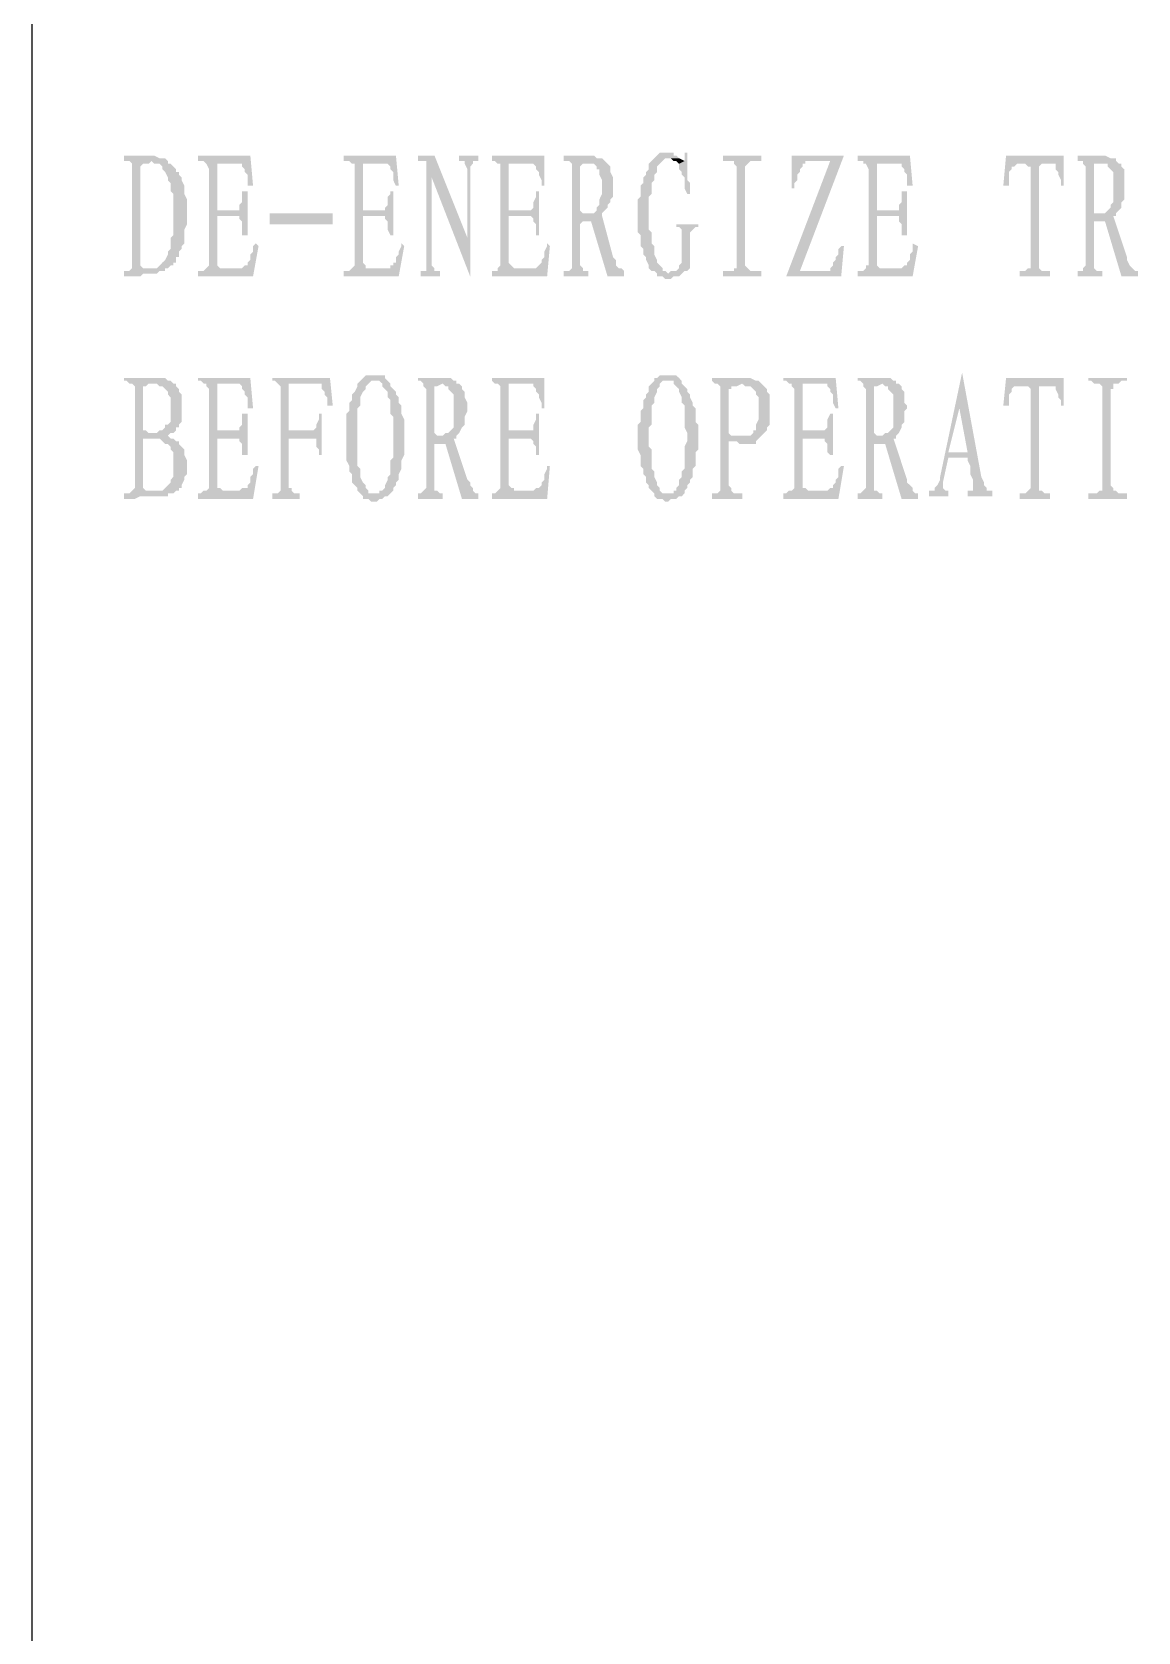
# Model space of a CAD drawing. Header units: millimetres. Extents: x 183355 to 194386, y -190559 to -183233.
# Drawn here: x 185852.22 to 185874.82, y -184464.22 to -184431.51 of the extents above; entities that cross this region are included whole.
import ezdxf

# ---------------------------------------------------------------- set-up
doc = ezdxf.new("R2010")
doc.units = ezdxf.units.MM
doc.header["$LTSCALE"] = 13
doc.linetypes.add('CENTERX2', pattern=[101.6, 63.5, -12.7, 12.7, -12.7])
doc.layers.add('1', color=4, linetype='Continuous')
doc.layers.add('2', color=3, linetype='Continuous')

msp = doc.modelspace()

# ---------------------------------------------------------------- hatches: boundary and pattern name
at = {"layer": '2', "linetype": 'Continuous', "transparency": 33554559}
for points in [[(185854.598, -184434.032), (185854.093, -184434.032), (185854.093, -184434.144), (185854.149, -184434.144), (185854.205, -184434.144), (185854.261, -184434.2), (185854.261, -184434.257), (185854.261, -184436.279), (185854.261, -184436.335), (185854.205, -184436.391), (185854.093, -184436.391), (185854.093, -184436.503), (185854.205, -184436.503), (185854.261, -184436.503), (185854.374, -184436.503), (185854.43, -184436.503), (185854.486, -184436.447), (185854.542, -184436.447), (185854.655, -184436.447), (185854.711, -184436.447), (185854.767, -184436.447), (185854.823, -184436.391), (185854.879, -184436.391), (185854.935, -184436.391), (185854.655, -184436.335), (185854.598, -184436.335), (185854.542, -184436.335), (185854.486, -184436.335), (185854.43, -184436.279), (185854.43, -184434.257), (185854.486, -184434.2), (185854.542, -184434.2), (185854.598, -184434.2), (185854.655, -184434.144), (185854.992, -184434.144), (185854.935, -184434.088), (185854.879, -184434.088), (185854.823, -184434.088), (185854.711, -184434.032), (185854.655, -184434.032)], [(185854.992, -184434.144), (185854.655, -184434.144), (185854.711, -184434.2), (185854.767, -184434.2), (185854.823, -184434.2), (185854.879, -184434.257), (185854.879, -184434.313), (185854.936, -184434.369), (185854.992, -184434.481), (185854.992, -184434.537), (185855.048, -184434.594), (185855.048, -184434.65), (185855.048, -184434.706), (185855.048, -184434.762), (185855.104, -184434.818), (185855.104, -184434.931), (185855.104, -184434.987), (185855.104, -184435.099), (185855.104, -184435.155), (185855.104, -184435.268), (185855.104, -184435.324), (185855.104, -184435.436), (185855.104, -184435.492), (185855.104, -184435.605), (185855.104, -184435.661), (185855.048, -184435.717), (185855.048, -184435.829), (185855.048, -184435.885), (185855.048, -184435.942), (185854.992, -184435.998), (185854.992, -184436.054), (185854.936, -184436.166), (185854.879, -184436.222), (185854.823, -184436.279), (185854.767, -184436.335), (185854.711, -184436.335), (185854.655, -184436.335), (185854.936, -184436.391), (185854.936, -184436.335), (185854.992, -184436.335), (185855.048, -184436.279), (185855.104, -184436.279), (185855.104, -184436.222), (185855.16, -184436.222), (185855.16, -184436.166), (185855.16, -184436.11), (185855.216, -184436.11), (185855.216, -184436.054), (185855.216, -184435.998), (185855.273, -184435.942), (185855.273, -184435.885), (185855.329, -184435.829), (185855.329, -184435.773), (185855.329, -184435.661), (185855.329, -184435.605), (185855.329, -184435.548), (185855.385, -184435.436), (185855.385, -184435.38), (185855.385, -184435.268), (185855.385, -184435.211), (185855.385, -184435.155), (185855.385, -184435.099), (185855.385, -184434.987), (185855.385, -184434.931), (185855.329, -184434.818), (185855.329, -184434.762), (185855.329, -184434.706), (185855.329, -184434.65), (185855.273, -184434.537), (185855.273, -184434.481), (185855.216, -184434.425), (185855.216, -184434.369), (185855.16, -184434.369), (185855.16, -184434.313), (185855.104, -184434.257), (185855.048, -184434.2), (185854.992, -184434.2)], [(185856.677, -184434.032), (185855.609, -184434.032), (185855.609, -184434.144), (185855.666, -184434.144), (185855.722, -184434.144), (185855.778, -184434.2), (185856.452, -184434.2), (185856.508, -184434.2), (185856.508, -184434.257), (185856.564, -184434.313), (185856.564, -184434.369), (185856.62, -184434.425), (185856.62, -184434.537), (185856.62, -184434.65), (185856.733, -184434.65)], [(185859.653, -184434.032), (185858.586, -184434.032), (185858.586, -184434.144), (185858.642, -184434.144), (185858.699, -184434.144), (185858.755, -184434.2), (185859.485, -184434.2), (185859.541, -184434.257), (185859.541, -184434.313), (185859.597, -184434.369), (185859.597, -184434.425), (185859.597, -184434.537), (185859.653, -184434.65), (185859.71, -184434.65)], [(185860.44, -184434.032), (185860.103, -184434.032), (185860.103, -184434.144), (185860.159, -184434.144), (185860.215, -184434.144), (185860.271, -184434.144), (185860.271, -184434.313), (185860.384, -184434.481), (185861.17, -184436.503), (185861.114, -184435.717)], [(185861.339, -184434.032), (185860.945, -184434.032), (185860.945, -184434.144), (185861.002, -184434.144), (185861.058, -184434.144), (185861.058, -184434.2), (185861.114, -184434.313), (185861.114, -184435.717), (185861.17, -184436.503), (185861.17, -184434.257), (185861.226, -184434.2), (185861.226, -184434.144), (185861.282, -184434.144), (185861.339, -184434.144)], [(185862.686, -184434.032), (185861.619, -184434.032), (185861.619, -184434.144), (185861.675, -184434.144), (185861.732, -184434.2), (185862.462, -184434.2), (185862.518, -184434.257), (185862.518, -184434.313), (185862.574, -184434.369), (185862.574, -184434.425), (185862.63, -184434.537), (185862.63, -184434.65), (185862.686, -184434.65)], [(185863.641, -184434.032), (185863.08, -184434.032), (185863.08, -184434.144), (185863.136, -184434.144), (185863.192, -184434.144), (185863.248, -184434.2), (185863.248, -184434.257), (185863.248, -184436.279), (185863.248, -184436.335), (185863.192, -184436.391), (185863.08, -184436.391), (185863.08, -184436.503), (185863.585, -184436.503), (185863.585, -184436.391), (185863.529, -184436.391), (185863.473, -184436.391), (185863.473, -184436.335), (185863.417, -184436.279), (185863.417, -184435.436), (185863.473, -184435.38), (185863.529, -184435.38), (185863.585, -184435.38), (185863.641, -184435.38), (185863.866, -184435.268), (185863.585, -184435.211), (185863.529, -184435.211), (185863.473, -184435.211), (185863.417, -184435.155), (185863.417, -184434.257), (185863.473, -184434.2), (185863.529, -184434.2), (185863.585, -184434.2), (185863.978, -184434.2), (185863.922, -184434.144), (185863.866, -184434.088), (185863.81, -184434.088), (185863.754, -184434.088), (185863.698, -184434.032)], [(185865.214, -184433.976), (185865.158, -184433.976), (185865.046, -184433.976), (185864.989, -184434.032), (185864.933, -184434.088), (185864.877, -184434.144), (185864.821, -184434.2), (185864.821, -184434.313), (185864.765, -184434.369), (185864.765, -184434.425), (185864.709, -184434.481), (185864.709, -184434.537), (185864.709, -184434.594), (185864.652, -184434.65), (185864.652, -184434.706), (185864.652, -184434.762), (185864.652, -184434.874), (185864.596, -184434.931), (185864.596, -184434.987), (185864.596, -184435.099), (185864.596, -184435.155), (185864.596, -184435.268), (185864.596, -184435.324), (185864.596, -184435.436), (185864.596, -184435.492), (185864.596, -184435.605), (185864.652, -184435.661), (185864.652, -184435.717), (185864.652, -184435.829), (185864.652, -184435.885), (185864.709, -184435.942), (185864.709, -184435.998), (185864.709, -184436.054), (185864.765, -184436.11), (185864.765, -184436.166), (185864.821, -184436.279), (185864.821, -184436.335), (185864.877, -184436.391), (185864.933, -184436.391), (185864.989, -184436.447), (185864.989, -184436.503), (185865.046, -184436.503), (185865.102, -184436.503), (185865.158, -184436.559), (185865.214, -184436.559), (185865.27, -184436.559), (185865.326, -184436.503), (185865.382, -184436.503), (185865.439, -184436.503), (185865.495, -184436.447), (185865.214, -184436.447), (185865.158, -184436.391), (185865.102, -184436.391), (185865.102, -184436.335), (185865.046, -184436.279), (185864.989, -184436.222), (185864.989, -184436.166), (185864.933, -184436.054), (185864.933, -184435.942), (185864.933, -184435.885), (185864.877, -184435.829), (185864.877, -184435.773), (185864.877, -184435.717), (185864.877, -184435.605), (185864.821, -184435.548), (185864.821, -184435.492), (185864.821, -184435.38), (185864.821, -184435.324), (185864.821, -184435.211), (185864.821, -184435.155), (185864.821, -184435.043), (185864.821, -184434.987), (185864.821, -184434.874), (185864.877, -184434.818), (185864.877, -184434.762), (185864.877, -184434.65), (185864.877, -184434.594), (185864.933, -184434.537), (185864.933, -184434.481), (185864.933, -184434.425), (185864.989, -184434.369), (185864.989, -184434.257), (185865.046, -184434.2), (185865.102, -184434.144), (185865.158, -184434.088), (185865.214, -184434.088), (185865.439, -184434.088), (185865.382, -184434.032), (185865.326, -184434.032), (185865.326, -184433.976), (185865.27, -184433.976)], [(185865.439, -184434.088), (185865.214, -184434.088), (185865.27, -184434.088), (185865.326, -184434.144), (185865.382, -184434.144), (185865.439, -184434.2), (185865.551, -184434.144)], [(185865.607, -184433.976), (185865.551, -184433.976), (185865.551, -184434.032), (185865.551, -184434.144), (185865.439, -184434.2), (185865.439, -184434.257), (185865.439, -184434.313), (185865.495, -184434.369), (185865.495, -184434.425), (185865.551, -184434.481), (185865.551, -184434.594), (185865.551, -184434.706), (185865.607, -184434.818), (185865.663, -184434.818), (185865.663, -184434.762), (185865.663, -184434.65), (185865.663, -184434.594), (185865.607, -184434.537), (185865.607, -184434.425), (185865.607, -184434.369), (185865.607, -184434.313), (185865.607, -184434.257), (185865.607, -184434.2), (185865.607, -184434.144), (185865.607, -184434.032)], [(185867.124, -184434.032), (185866.337, -184434.032), (185866.337, -184434.144), (185866.45, -184434.144), (185866.506, -184434.144), (185866.562, -184434.144), (185866.562, -184434.2), (185866.618, -184434.257), (185866.618, -184434.313), (185866.618, -184436.279), (185866.618, -184436.335), (185866.562, -184436.335), (185866.562, -184436.391), (185866.506, -184436.391), (185866.393, -184436.391), (185866.337, -184436.391), (185866.337, -184436.503), (185867.124, -184436.503), (185867.124, -184436.391), (185867.067, -184436.391), (185867.011, -184436.391), (185866.955, -184436.391), (185866.899, -184436.391), (185866.843, -184436.335), (185866.787, -184436.279), (185866.787, -184434.257), (185866.843, -184434.2), (185866.899, -184434.144), (185866.955, -184434.144), (185867.011, -184434.144), (185867.124, -184434.144)], [(185868.809, -184434.032), (185868.528, -184434.144), (185867.629, -184436.503), (185867.91, -184436.391)], [(185868.809, -184434.032), (185867.741, -184434.032), (185867.741, -184434.706), (185867.798, -184434.706), (185867.798, -184434.594), (185867.854, -184434.537), (185867.854, -184434.425), (185867.91, -184434.369), (185867.91, -184434.313), (185867.966, -184434.257), (185867.966, -184434.2), (185868.022, -184434.2), (185868.022, -184434.144), (185868.528, -184434.144)], [(185870.157, -184434.032), (185869.089, -184434.032), (185869.089, -184434.144), (185869.146, -184434.144), (185869.202, -184434.144), (185869.202, -184434.2), (185869.932, -184434.2), (185869.988, -184434.2), (185869.988, -184434.257), (185870.044, -184434.313), (185870.044, -184434.369), (185870.1, -184434.425), (185870.1, -184434.537), (185870.1, -184434.65), (185870.213, -184434.65)], [(185873.302, -184434.032), (185872.122, -184434.032), (185872.066, -184434.65), (185872.179, -184434.65), (185872.179, -184434.537), (185872.179, -184434.425), (185872.179, -184434.369), (185872.235, -184434.313), (185872.235, -184434.257), (185872.291, -184434.257), (185872.347, -184434.2), (185872.403, -184434.2)], [(185873.302, -184434.032), (185872.403, -184434.2), (185873.077, -184434.2), (185873.133, -184434.2), (185873.133, -184434.257), (185873.133, -184434.313), (185873.19, -184434.369), (185873.19, -184434.425), (185873.246, -184434.537), (185873.246, -184434.65), (185873.302, -184434.65)], [(185874.088, -184434.032), (185873.583, -184434.032), (185873.583, -184434.144), (185873.639, -184434.144), (185873.695, -184434.144), (185873.695, -184434.2), (185873.751, -184434.257), (185873.751, -184436.279), (185873.695, -184436.335), (185873.695, -184436.391), (185873.639, -184436.391), (185873.583, -184436.391), (185873.583, -184436.503), (185874.088, -184436.503), (185874.088, -184436.391), (185874.032, -184436.391), (185873.976, -184436.391), (185873.92, -184436.335), (185873.92, -184436.279), (185873.92, -184435.436), (185873.92, -184435.38), (185873.976, -184435.38), (185874.032, -184435.38), (185874.145, -184435.38), (185874.313, -184435.268), (185874.369, -184435.268), (185874.032, -184435.211), (185873.976, -184435.211), (185873.92, -184435.211), (185873.92, -184435.155), (185873.92, -184434.257), (185873.92, -184434.2), (185873.976, -184434.2), (185874.088, -184434.2), (185874.425, -184434.2), (185874.369, -184434.144), (185874.369, -184434.088), (185874.313, -184434.088), (185874.257, -184434.088), (185874.145, -184434.032)], [(185855.778, -184434.2), (185855.834, -184434.313), (185855.834, -184436.279), (185855.778, -184436.335), (185855.722, -184436.391), (185856.171, -184436.335), (185856.115, -184436.335), (185856.059, -184436.335), (185856.003, -184436.279), (185856.003, -184436.222), (185856.003, -184435.268), (185856.396, -184435.268), (185856.003, -184435.155), (185856.003, -184434.2), (185856.452, -184434.2)], [(185858.755, -184434.2), (185858.811, -184434.2), (185858.811, -184434.313), (185858.811, -184436.279), (185858.755, -184436.335), (185858.699, -184436.391), (185859.148, -184436.335), (185859.092, -184436.335), (185859.036, -184436.335), (185859.036, -184436.279), (185858.979, -184436.222), (185858.979, -184435.268), (185859.429, -184435.268), (185858.979, -184435.155), (185858.979, -184434.2), (185859.485, -184434.2)], [(185860.271, -184434.313), (185860.271, -184436.279), (185860.271, -184436.335), (185860.271, -184436.391), (185860.215, -184436.391), (185860.159, -184436.391), (185860.159, -184436.503), (185860.552, -184436.503), (185860.552, -184436.391), (185860.496, -184436.391), (185860.44, -184436.391), (185860.44, -184436.335), (185860.384, -184436.279), (185860.384, -184434.481)], [(185861.732, -184434.2), (185861.788, -184434.2), (185861.788, -184434.313), (185861.788, -184436.279), (185861.732, -184436.335), (185861.732, -184436.391), (185862.181, -184436.335), (185862.069, -184436.335), (185862.012, -184436.279), (185861.956, -184436.222), (185861.956, -184435.268), (185862.406, -184435.268), (185861.956, -184435.155), (185861.956, -184434.2), (185862.462, -184434.2)], [(185863.978, -184434.2), (185863.585, -184434.2), (185863.641, -184434.2), (185863.697, -184434.2), (185863.754, -184434.257), (185863.754, -184434.313), (185863.81, -184434.313), (185863.81, -184434.369), (185863.81, -184434.425), (185863.866, -184434.537), (185863.866, -184434.594), (185863.866, -184434.706), (185863.866, -184434.762), (185863.866, -184434.818), (185863.81, -184434.931), (185863.81, -184434.987), (185863.81, -184435.043), (185863.754, -184435.099), (185863.754, -184435.155), (185863.697, -184435.211), (185863.641, -184435.211), (185863.585, -184435.211), (185863.866, -184435.268), (185863.866, -184435.211), (185863.922, -184435.155), (185863.978, -184435.099), (185863.978, -184435.043), (185864.034, -184434.987), (185864.034, -184434.931), (185864.091, -184434.874), (185864.091, -184434.818), (185864.091, -184434.706), (185864.091, -184434.65), (185864.091, -184434.537), (185864.091, -184434.481), (185864.034, -184434.369), (185864.034, -184434.313), (185864.034, -184434.257)], [(185869.202, -184434.2), (185869.258, -184434.2), (185869.314, -184434.313), (185869.314, -184436.279), (185869.258, -184436.279), (185869.258, -184436.335), (185869.202, -184436.391), (185869.651, -184436.335), (185869.595, -184436.335), (185869.539, -184436.335), (185869.483, -184436.279), (185869.483, -184436.222), (185869.483, -184435.268), (185869.876, -184435.268), (185869.483, -184435.155), (185869.483, -184434.2), (185869.932, -184434.2)], [(185872.403, -184434.2), (185872.459, -184434.2), (185872.516, -184434.2), (185872.572, -184434.257), (185872.628, -184434.257), (185872.628, -184436.279), (185872.628, -184436.335), (185872.572, -184436.335), (185872.516, -184436.391), (185872.459, -184436.391), (185872.403, -184436.391), (185872.403, -184436.503), (185873.021, -184436.503), (185873.021, -184436.391), (185872.965, -184436.391), (185872.909, -184436.391), (185872.853, -184436.391), (185872.796, -184436.335), (185872.796, -184436.279), (185872.796, -184434.257), (185872.853, -184434.2), (185872.909, -184434.2), (185873.021, -184434.2), (185873.077, -184434.2)], [(185874.425, -184434.2), (185874.088, -184434.2), (185874.144, -184434.2), (185874.201, -184434.2), (185874.201, -184434.257), (185874.257, -184434.313), (185874.313, -184434.369), (185874.313, -184434.425), (185874.313, -184434.537), (185874.313, -184434.594), (185874.313, -184434.706), (185874.313, -184434.762), (185874.313, -184434.818), (185874.313, -184434.931), (185874.313, -184434.987), (185874.257, -184435.043), (185874.257, -184435.099), (185874.201, -184435.155), (185874.144, -184435.211), (185874.088, -184435.211), (185874.032, -184435.211), (185874.369, -184435.268), (185874.369, -184435.211), (185874.425, -184435.155), (185874.481, -184435.099), (185874.481, -184435.043), (185874.481, -184434.987), (185874.538, -184434.931), (185874.538, -184434.874), (185874.538, -184434.818), (185874.538, -184434.706), (185874.538, -184434.65), (185874.538, -184434.537), (185874.538, -184434.481), (185874.538, -184434.369), (185874.538, -184434.313), (185874.481, -184434.257), (185874.481, -184434.2)], [(185856.621, -184434.762), (185856.508, -184434.762), (185856.508, -184434.818), (185856.508, -184434.874), (185856.508, -184434.987), (185856.452, -184435.043), (185856.452, -184435.099), (185856.452, -184435.155), (185856.003, -184435.155), (185856.396, -184435.268), (185856.452, -184435.268), (185856.452, -184435.324), (185856.508, -184435.38), (185856.508, -184435.436), (185856.508, -184435.548), (185856.508, -184435.661), (185856.621, -184435.661)], [(185859.597, -184434.762), (185859.541, -184434.762), (185859.541, -184434.818), (185859.485, -184434.874), (185859.485, -184434.987), (185859.485, -184435.043), (185859.429, -184435.099), (185859.429, -184435.155), (185858.979, -184435.155), (185859.429, -184435.268), (185859.429, -184435.324), (185859.485, -184435.38), (185859.485, -184435.436), (185859.485, -184435.548), (185859.541, -184435.661), (185859.597, -184435.661)], [(185862.574, -184434.762), (185862.518, -184434.762), (185862.518, -184434.818), (185862.518, -184434.874), (185862.462, -184434.987), (185862.462, -184435.043), (185862.462, -184435.099), (185862.406, -184435.155), (185861.956, -184435.155), (185862.406, -184435.268), (185862.462, -184435.324), (185862.462, -184435.38), (185862.518, -184435.436), (185862.518, -184435.548), (185862.518, -184435.661), (185862.574, -184435.661)], [(185870.101, -184434.762), (185869.988, -184434.762), (185869.988, -184434.818), (185869.988, -184434.874), (185869.988, -184434.987), (185869.932, -184435.043), (185869.932, -184435.099), (185869.932, -184435.155), (185869.483, -184435.155), (185869.876, -184435.268), (185869.932, -184435.268), (185869.932, -184435.324), (185869.932, -184435.38), (185869.988, -184435.436), (185869.988, -184435.548), (185869.988, -184435.661), (185870.101, -184435.661)], [(185857.07, -184435.211), (185858.362, -184435.211), (185858.362, -184435.436), (185857.07, -184435.436)], [(185863.866, -184435.268), (185863.641, -184435.38), (185863.978, -184436.503), (185864.315, -184436.503), (185864.315, -184436.391), (185864.259, -184436.335), (185864.203, -184436.335), (185864.147, -184436.279), (185864.147, -184436.166), (185864.091, -184436.11)], [(185865.832, -184435.436), (185865.382, -184435.436), (185865.382, -184435.492), (185865.439, -184435.492), (185865.495, -184435.548), (185865.495, -184435.605), (185865.495, -184435.717), (185865.495, -184435.829), (185865.495, -184435.942), (185865.495, -184435.998), (185865.495, -184436.11), (185865.495, -184436.166), (185865.495, -184436.222), (185865.439, -184436.279), (185865.439, -184436.335), (185865.382, -184436.391), (185865.326, -184436.391), (185865.27, -184436.391), (185865.214, -184436.447), (185865.495, -184436.447), (185865.551, -184436.391), (185865.607, -184436.391), (185865.663, -184436.335), (185865.663, -184436.279), (185865.663, -184435.661), (185865.663, -184435.605), (185865.719, -184435.548), (185865.776, -184435.492), (185865.832, -184435.492)], [(185874.313, -184435.268), (185874.145, -184435.38), (185874.481, -184436.503), (185874.818, -184436.503), (185874.818, -184436.391), (185874.762, -184436.391), (185874.706, -184436.335), (185874.65, -184436.279), (185874.594, -184436.166), (185874.594, -184436.11)], [(185856.789, -184435.829), (185856.733, -184435.885), (185856.733, -184435.998), (185856.677, -184436.054), (185856.677, -184436.11), (185856.677, -184436.166), (185856.621, -184436.222), (185856.621, -184436.279), (185856.564, -184436.279), (185856.508, -184436.335), (185856.452, -184436.335), (185856.396, -184436.335), (185856.34, -184436.335), (185856.284, -184436.335), (185856.171, -184436.335), (185855.722, -184436.391), (185855.666, -184436.391), (185855.61, -184436.391), (185855.61, -184436.503), (185856.733, -184436.503), (185856.845, -184435.885)], [(185859.766, -184435.829), (185859.766, -184435.885), (185859.71, -184435.998), (185859.71, -184436.054), (185859.653, -184436.11), (185859.653, -184436.166), (185859.653, -184436.222), (185859.597, -184436.222), (185859.597, -184436.279), (185859.541, -184436.279), (185859.541, -184436.335), (185859.485, -184436.335), (185859.429, -184436.335), (185859.316, -184436.335), (185859.26, -184436.335), (185859.148, -184436.335), (185858.699, -184436.391), (185858.642, -184436.391), (185858.586, -184436.391), (185858.586, -184436.503), (185859.71, -184436.503), (185859.822, -184435.885)], [(185862.743, -184435.829), (185862.743, -184435.885), (185862.687, -184435.998), (185862.687, -184436.054), (185862.687, -184436.11), (185862.63, -184436.166), (185862.63, -184436.222), (185862.574, -184436.279), (185862.518, -184436.335), (185862.462, -184436.335), (185862.406, -184436.335), (185862.35, -184436.335), (185862.237, -184436.335), (185862.181, -184436.335), (185861.732, -184436.391), (185861.676, -184436.391), (185861.619, -184436.391), (185861.619, -184436.503), (185862.743, -184436.503), (185862.799, -184435.885)], [(185868.809, -184435.885), (185868.753, -184435.885), (185868.696, -184435.942), (185868.696, -184436.054), (185868.64, -184436.11), (185868.64, -184436.166), (185868.584, -184436.222), (185868.584, -184436.279), (185868.528, -184436.335), (185868.528, -184436.391), (185867.91, -184436.391), (185867.629, -184436.503), (185868.753, -184436.503)], [(185870.213, -184435.829), (185870.213, -184435.885), (185870.213, -184435.998), (185870.157, -184436.054), (185870.157, -184436.11), (185870.157, -184436.166), (185870.101, -184436.222), (185870.101, -184436.279), (185870.044, -184436.279), (185869.988, -184436.335), (185869.932, -184436.335), (185869.876, -184436.335), (185869.82, -184436.335), (185869.707, -184436.335), (185869.651, -184436.335), (185869.202, -184436.391), (185869.146, -184436.391), (185869.09, -184436.391), (185869.09, -184436.503), (185870.213, -184436.503), (185870.325, -184435.885)], [(185854.655, -184438.581), (185854.093, -184438.581), (185854.093, -184438.638), (185854.149, -184438.638), (185854.205, -184438.694), (185854.262, -184438.694), (185854.318, -184438.75), (185854.318, -184440.828), (185854.262, -184440.884), (185854.599, -184440.884), (185854.542, -184440.884), (185854.486, -184440.828), (185854.486, -184439.817), (185854.542, -184439.817), (185854.599, -184439.817), (185854.711, -184439.817), (185855.048, -184439.817), (185854.992, -184439.761), (185854.936, -184439.761), (185854.992, -184439.761), (185855.048, -184439.705), (185854.655, -184439.705), (185854.599, -184439.705), (185854.542, -184439.649), (185854.486, -184439.649), (185854.486, -184438.75), (185854.542, -184438.75), (185854.599, -184438.694), (185854.655, -184438.694), (185854.711, -184438.694), (185855.104, -184438.694), (185855.048, -184438.638), (185854.992, -184438.638), (185854.936, -184438.581), (185854.879, -184438.581), (185854.823, -184438.581), (185854.767, -184438.581)], [(185855.104, -184438.694), (185854.711, -184438.694), (185854.767, -184438.694), (185854.823, -184438.75), (185854.879, -184438.75), (185854.936, -184438.806), (185854.992, -184438.862), (185854.992, -184438.918), (185855.048, -184438.975), (185855.048, -184439.031), (185855.048, -184439.087), (185855.048, -184439.199), (185855.048, -184439.312), (185855.048, -184439.368), (185855.048, -184439.48), (185854.992, -184439.536), (185854.936, -184439.536), (185854.936, -184439.592), (185854.879, -184439.649), (185854.823, -184439.649), (185854.767, -184439.705), (185854.711, -184439.705), (185854.655, -184439.705), (185855.048, -184439.705), (185855.104, -184439.705), (185855.16, -184439.649), (185855.16, -184439.592), (185855.216, -184439.592), (185855.216, -184439.536), (185855.273, -184439.48), (185855.273, -184439.424), (185855.273, -184439.368), (185855.273, -184439.255), (185855.273, -184439.199), (185855.273, -184439.087), (185855.273, -184439.031), (185855.273, -184438.918), (185855.216, -184438.862), (185855.216, -184438.806), (185855.16, -184438.75), (185855.16, -184438.694)], [(185856.677, -184438.581), (185855.609, -184438.581), (185855.609, -184438.638), (185855.666, -184438.638), (185855.722, -184438.694), (185855.778, -184438.694), (185856.452, -184438.694), (185856.508, -184438.75), (185856.508, -184438.806), (185856.564, -184438.862), (185856.564, -184438.918), (185856.62, -184438.975), (185856.62, -184439.087), (185856.62, -184439.199), (185856.733, -184439.199)], [(185855.778, -184438.694), (185855.778, -184438.75), (185855.834, -184438.806), (185855.834, -184440.772), (185855.834, -184440.828), (185855.778, -184440.884), (185855.722, -184440.884), (185856.171, -184440.884), (185856.115, -184440.884), (185856.059, -184440.828), (185856.003, -184440.828), (185856.003, -184440.772), (185856.003, -184439.817), (185856.396, -184439.817), (185856.003, -184439.649), (185856.003, -184438.694), (185856.452, -184438.694)], [(185858.305, -184438.581), (185857.126, -184438.581), (185857.126, -184438.638), (185857.182, -184438.638), (185857.238, -184438.694), (185858.137, -184438.694), (185858.137, -184438.75), (185858.137, -184438.806), (185858.193, -184438.862), (185858.193, -184438.918), (185858.249, -184438.975), (185858.249, -184439.087), (185858.249, -184439.143), (185858.362, -184439.143)], [(185857.238, -184438.694), (185857.295, -184438.75), (185857.295, -184438.862), (185857.295, -184440.884), (185857.238, -184440.94), (185857.182, -184440.94), (185857.126, -184440.94), (185857.126, -184441.053), (185857.688, -184441.053), (185857.688, -184440.94), (185857.575, -184440.94), (185857.519, -184440.884), (185857.519, -184440.828), (185857.463, -184440.828), (185857.463, -184439.817), (185857.969, -184439.817), (185857.463, -184439.649), (185857.463, -184438.694), (185858.137, -184438.694)], [(185859.26, -184438.525), (185859.204, -184438.525), (185859.148, -184438.525), (185859.092, -184438.525), (185859.036, -184438.525), (185858.979, -184438.581), (185858.923, -184438.638), (185858.867, -184438.694), (185858.867, -184438.75), (185858.811, -184438.862), (185858.755, -184438.918), (185858.755, -184438.975), (185858.755, -184439.031), (185858.699, -184439.087), (185858.699, -184439.199), (185858.699, -184439.255), (185858.642, -184439.312), (185858.642, -184439.368), (185858.642, -184439.48), (185858.642, -184439.536), (185858.642, -184439.649), (185858.642, -184439.705), (185858.642, -184439.761), (185858.642, -184439.817), (185858.642, -184439.929), (185858.642, -184439.986), (185858.642, -184440.042), (185858.642, -184440.154), (185858.642, -184440.21), (185858.642, -184440.266), (185858.699, -184440.379), (185858.699, -184440.435), (185858.699, -184440.491), (185858.755, -184440.547), (185858.755, -184440.603), (185858.755, -184440.716), (185858.811, -184440.772), (185858.867, -184440.828), (185858.867, -184440.884), (185858.923, -184440.94), (185859.26, -184440.94), (185859.204, -184440.94), (185859.148, -184440.94), (185859.092, -184440.94), (185859.092, -184440.884), (185859.036, -184440.828), (185859.036, -184440.772), (185858.979, -184440.716), (185858.923, -184440.603), (185858.923, -184440.547), (185858.923, -184440.491), (185858.923, -184440.435), (185858.867, -184440.379), (185858.867, -184440.266), (185858.867, -184440.21), (185858.867, -184440.154), (185858.867, -184440.042), (185858.867, -184439.986), (185858.867, -184439.873), (185858.867, -184439.761), (185858.867, -184439.649), (185858.867, -184439.592), (185858.867, -184439.536), (185858.867, -184439.424), (185858.867, -184439.368), (185858.867, -184439.255), (185858.867, -184439.199), (185858.923, -184439.143), (185858.923, -184439.087), (185858.923, -184439.031), (185858.923, -184438.975), (185858.979, -184438.862), (185859.036, -184438.806), (185859.036, -184438.75), (185859.092, -184438.694), (185859.148, -184438.638), (185859.204, -184438.638), (185859.485, -184438.638), (185859.429, -184438.581), (185859.429, -184438.525), (185859.373, -184438.525), (185859.316, -184438.525)], [(185859.485, -184438.638), (185859.204, -184438.638), (185859.26, -184438.638), (185859.316, -184438.638), (185859.373, -184438.694), (185859.373, -184438.75), (185859.429, -184438.806), (185859.485, -184438.862), (185859.485, -184438.975), (185859.541, -184439.031), (185859.541, -184439.087), (185859.541, -184439.143), (185859.541, -184439.255), (185859.541, -184439.312), (185859.597, -184439.368), (185859.597, -184439.48), (185859.597, -184439.536), (185859.597, -184439.592), (185859.597, -184439.705), (185859.597, -184439.761), (185859.597, -184439.873), (185859.597, -184439.986), (185859.597, -184440.042), (185859.597, -184440.154), (185859.597, -184440.21), (185859.541, -184440.266), (185859.541, -184440.323), (185859.541, -184440.435), (185859.541, -184440.491), (185859.541, -184440.547), (185859.485, -184440.603), (185859.485, -184440.66), (185859.429, -184440.772), (185859.429, -184440.828), (185859.373, -184440.884), (185859.316, -184440.884), (185859.316, -184440.94), (185859.26, -184440.94), (185858.923, -184440.94), (185858.979, -184440.997), (185858.979, -184441.053), (185859.036, -184441.053), (185859.092, -184441.053), (185859.148, -184441.109), (185859.204, -184441.109), (185859.26, -184441.109), (185859.316, -184441.053), (185859.373, -184441.053), (185859.429, -184440.997), (185859.485, -184440.997), (185859.541, -184440.94), (185859.597, -184440.884), (185859.597, -184440.828), (185859.653, -184440.772), (185859.653, -184440.716), (185859.71, -184440.66), (185859.71, -184440.603), (185859.71, -184440.547), (185859.766, -184440.435), (185859.766, -184440.379), (185859.766, -184440.323), (185859.766, -184440.266), (185859.822, -184440.154), (185859.822, -184440.098), (185859.822, -184440.042), (185859.822, -184439.929), (185859.822, -184439.873), (185859.822, -184439.761), (185859.822, -184439.705), (185859.822, -184439.649), (185859.822, -184439.536), (185859.822, -184439.48), (185859.822, -184439.424), (185859.766, -184439.312), (185859.766, -184439.255), (185859.766, -184439.199), (185859.766, -184439.143), (185859.71, -184439.087), (185859.71, -184438.975), (185859.653, -184438.918), (185859.653, -184438.862), (185859.597, -184438.806), (185859.541, -184438.75), (185859.541, -184438.694)], [(185860.608, -184438.581), (185860.103, -184438.581), (185860.103, -184438.638), (185860.159, -184438.638), (185860.215, -184438.694), (185860.215, -184438.75), (185860.271, -184438.806), (185860.271, -184440.828), (185860.215, -184440.884), (185860.159, -184440.94), (185860.103, -184440.94), (185860.103, -184441.053), (185860.608, -184441.053), (185860.608, -184440.94), (185860.552, -184440.94), (185860.496, -184440.884), (185860.44, -184440.884), (185860.44, -184440.772), (185860.44, -184439.986), (185860.44, -184439.929), (185860.496, -184439.929), (185860.552, -184439.929), (185860.665, -184439.929), (185860.833, -184439.817), (185860.889, -184439.817), (185860.552, -184439.761), (185860.496, -184439.761), (185860.44, -184439.705), (185860.44, -184439.649), (185860.44, -184438.806), (185860.44, -184438.75), (185860.496, -184438.75), (185860.608, -184438.694), (185860.945, -184438.694), (185860.889, -184438.694), (185860.889, -184438.638), (185860.833, -184438.638), (185860.777, -184438.581), (185860.665, -184438.581)], [(185860.945, -184438.694), (185860.608, -184438.694), (185860.664, -184438.75), (185860.721, -184438.75), (185860.721, -184438.806), (185860.777, -184438.862), (185860.833, -184438.918), (185860.833, -184438.975), (185860.833, -184439.031), (185860.833, -184439.143), (185860.833, -184439.255), (185860.833, -184439.312), (185860.833, -184439.368), (185860.833, -184439.48), (185860.833, -184439.536), (185860.833, -184439.592), (185860.777, -184439.649), (185860.721, -184439.705), (185860.664, -184439.705), (185860.608, -184439.761), (185860.552, -184439.761), (185860.889, -184439.817), (185860.889, -184439.761), (185860.945, -184439.705), (185861.001, -184439.592), (185861.058, -184439.536), (185861.058, -184439.48), (185861.058, -184439.424), (185861.058, -184439.368), (185861.114, -184439.255), (185861.114, -184439.199), (185861.114, -184439.143), (185861.114, -184439.087), (185861.058, -184438.975), (185861.058, -184438.918), (185861.058, -184438.862), (185861.001, -184438.806), (185861.001, -184438.75)], [(185862.686, -184438.581), (185861.619, -184438.581), (185861.619, -184438.638), (185861.675, -184438.694), (185861.732, -184438.694), (185862.462, -184438.694), (185862.462, -184438.75), (185862.518, -184438.806), (185862.518, -184438.862), (185862.574, -184438.918), (185862.574, -184438.975), (185862.63, -184439.087), (185862.63, -184439.199), (185862.686, -184439.199)], [(185861.732, -184438.694), (185861.788, -184438.75), (185861.788, -184438.806), (185861.788, -184440.772), (185861.788, -184440.828), (185861.732, -184440.884), (185862.181, -184440.884), (185862.069, -184440.884), (185862.069, -184440.828), (185862.012, -184440.828), (185861.956, -184440.772), (185861.956, -184439.817), (185862.406, -184439.817), (185861.956, -184439.649), (185861.956, -184438.694), (185862.462, -184438.694)], [(185865.214, -184438.525), (185865.158, -184438.525), (185865.102, -184438.525), (185865.046, -184438.525), (185864.989, -184438.581), (185864.933, -184438.581), (185864.933, -184438.638), (185864.877, -184438.694), (185864.821, -184438.75), (185864.821, -184438.862), (185864.765, -184438.918), (185864.765, -184438.975), (185864.709, -184439.031), (185864.709, -184439.087), (185864.709, -184439.199), (185864.652, -184439.255), (185864.652, -184439.312), (185864.652, -184439.368), (185864.652, -184439.48), (185864.596, -184439.536), (185864.596, -184439.649), (185864.596, -184439.705), (185864.596, -184439.761), (185864.596, -184439.817), (185864.596, -184439.929), (185864.596, -184439.986), (185864.596, -184440.042), (185864.652, -184440.154), (185864.652, -184440.21), (185864.652, -184440.266), (185864.652, -184440.379), (185864.709, -184440.435), (185864.709, -184440.491), (185864.709, -184440.547), (185864.765, -184440.603), (185864.765, -184440.716), (185864.821, -184440.772), (185864.821, -184440.828), (185864.877, -184440.884), (185864.933, -184440.94), (185865.214, -184440.94), (185865.158, -184440.94), (185865.102, -184440.94), (185865.046, -184440.884), (185865.046, -184440.828), (185864.989, -184440.772), (185864.989, -184440.716), (185864.933, -184440.603), (185864.933, -184440.547), (185864.933, -184440.491), (185864.877, -184440.435), (185864.877, -184440.379), (185864.877, -184440.266), (185864.877, -184440.21), (185864.877, -184440.154), (185864.877, -184440.042), (185864.821, -184439.986), (185864.821, -184439.873), (185864.821, -184439.761), (185864.821, -184439.649), (185864.821, -184439.592), (185864.877, -184439.536), (185864.877, -184439.424), (185864.877, -184439.368), (185864.877, -184439.255), (185864.877, -184439.199), (185864.877, -184439.143), (185864.933, -184439.087), (185864.933, -184439.031), (185864.933, -184438.975), (185864.989, -184438.862), (185864.989, -184438.806), (185865.046, -184438.75), (185865.046, -184438.694), (185865.102, -184438.638), (185865.158, -184438.638), (185865.214, -184438.638), (185865.495, -184438.638), (185865.439, -184438.581), (185865.382, -184438.525), (185865.326, -184438.525), (185865.27, -184438.525)], [(185865.495, -184438.638), (185865.214, -184438.638), (185865.27, -184438.638), (185865.326, -184438.638), (185865.326, -184438.694), (185865.382, -184438.75), (185865.439, -184438.806), (185865.439, -184438.862), (185865.495, -184438.975), (185865.495, -184439.031), (185865.495, -184439.087), (185865.551, -184439.143), (185865.551, -184439.255), (185865.551, -184439.312), (185865.551, -184439.368), (185865.551, -184439.48), (185865.551, -184439.536), (185865.551, -184439.592), (185865.607, -184439.705), (185865.607, -184439.761), (185865.607, -184439.873), (185865.551, -184439.986), (185865.551, -184440.042), (185865.551, -184440.154), (185865.551, -184440.21), (185865.551, -184440.266), (185865.551, -184440.323), (185865.551, -184440.435), (185865.495, -184440.491), (185865.495, -184440.547), (185865.495, -184440.603), (185865.439, -184440.66), (185865.439, -184440.772), (185865.382, -184440.828), (185865.382, -184440.884), (185865.326, -184440.884), (185865.326, -184440.94), (185865.27, -184440.94), (185865.214, -184440.94), (185864.933, -184440.94), (185864.933, -184440.997), (185864.989, -184441.053), (185865.045, -184441.053), (185865.102, -184441.053), (185865.158, -184441.109), (185865.214, -184441.109), (185865.27, -184441.053), (185865.326, -184441.053), (185865.382, -184441.053), (185865.439, -184440.997), (185865.495, -184440.997), (185865.551, -184440.94), (185865.551, -184440.884), (185865.607, -184440.828), (185865.607, -184440.772), (185865.663, -184440.716), (185865.663, -184440.66), (185865.719, -184440.603), (185865.719, -184440.547), (185865.719, -184440.435), (185865.776, -184440.379), (185865.776, -184440.323), (185865.776, -184440.266), (185865.776, -184440.154), (185865.776, -184440.098), (185865.832, -184440.042), (185865.832, -184439.929), (185865.832, -184439.873), (185865.832, -184439.761), (185865.832, -184439.705), (185865.832, -184439.649), (185865.832, -184439.536), (185865.776, -184439.48), (185865.776, -184439.424), (185865.776, -184439.312), (185865.776, -184439.255), (185865.776, -184439.199), (185865.719, -184439.143), (185865.719, -184439.087), (185865.663, -184438.975), (185865.663, -184438.918), (185865.607, -184438.862), (185865.607, -184438.806), (185865.551, -184438.75), (185865.495, -184438.694)], [(185866.73, -184438.581), (185866.113, -184438.581), (185866.113, -184438.638), (185866.169, -184438.694), (185866.225, -184438.694), (185866.73, -184438.694), (185866.787, -184438.75), (185866.843, -184438.75), (185866.899, -184438.75), (185866.955, -184438.806), (185867.011, -184438.862), (185867.011, -184438.918), (185867.067, -184438.975), (185867.067, -184439.031), (185867.067, -184439.143), (185867.067, -184439.199), (185867.067, -184439.312), (185867.067, -184439.368), (185867.067, -184439.424), (185867.011, -184439.536), (185867.011, -184439.592), (185867.011, -184439.649), (185866.955, -184439.649), (185866.955, -184439.705), (185866.899, -184439.761), (185866.843, -184439.761), (185866.787, -184439.761), (185866.73, -184439.761), (185867.067, -184439.817), (185867.124, -184439.761), (185867.18, -184439.705), (185867.236, -184439.649), (185867.236, -184439.592), (185867.292, -184439.536), (185867.292, -184439.48), (185867.292, -184439.368), (185867.292, -184439.312), (185867.292, -184439.199), (185867.292, -184439.087), (185867.292, -184439.031), (185867.292, -184438.975), (185867.292, -184438.918), (185867.236, -184438.862), (185867.236, -184438.806), (185867.18, -184438.75), (185867.124, -184438.694), (185867.067, -184438.638), (185867.011, -184438.638), (185866.899, -184438.581), (185866.843, -184438.581), (185866.787, -184438.581)], [(185866.225, -184438.694), (185866.281, -184438.75), (185866.281, -184438.806), (185866.281, -184440.828), (185866.281, -184440.884), (185866.225, -184440.94), (185866.169, -184440.94), (185866.113, -184440.94), (185866.113, -184441.053), (185866.73, -184441.053), (185866.73, -184440.94), (185866.674, -184440.94), (185866.618, -184440.94), (185866.562, -184440.94), (185866.506, -184440.884), (185866.506, -184440.828), (185866.45, -184440.772), (185866.45, -184439.873), (185867.067, -184439.817), (185866.73, -184439.761), (185866.674, -184439.761), (185866.618, -184439.761), (185866.562, -184439.761), (185866.506, -184439.761), (185866.45, -184439.705), (185866.45, -184438.806), (185866.506, -184438.806), (185866.506, -184438.75), (185866.562, -184438.75), (185866.618, -184438.75), (185866.73, -184438.694)], [(185868.64, -184438.581), (185867.573, -184438.581), (185867.573, -184438.638), (185867.629, -184438.638), (185867.685, -184438.694), (185867.741, -184438.694), (185868.472, -184438.694), (185868.472, -184438.75), (185868.528, -184438.806), (185868.528, -184438.862), (185868.584, -184438.918), (185868.584, -184438.975), (185868.584, -184439.087), (185868.64, -184439.199), (185868.696, -184439.199)], [(185867.742, -184438.694), (185867.742, -184438.75), (185867.798, -184438.806), (185867.798, -184440.772), (185867.798, -184440.828), (185867.742, -184440.884), (185867.685, -184440.884), (185868.135, -184440.884), (185868.079, -184440.884), (185868.022, -184440.828), (185867.966, -184440.828), (185867.966, -184440.772), (185867.966, -184439.817), (185868.416, -184439.817), (185867.966, -184439.649), (185867.966, -184438.694), (185868.472, -184438.694)], [(185869.595, -184438.581), (185869.089, -184438.581), (185869.089, -184438.638), (185869.146, -184438.638), (185869.202, -184438.694), (185869.202, -184438.75), (185869.258, -184438.806), (185869.258, -184440.828), (185869.202, -184440.884), (185869.146, -184440.94), (185869.089, -184440.94), (185869.089, -184441.053), (185869.595, -184441.053), (185869.595, -184440.94), (185869.539, -184440.94), (185869.483, -184440.884), (185869.426, -184440.884), (185869.426, -184440.772), (185869.426, -184439.986), (185869.426, -184439.929), (185869.483, -184439.929), (185869.539, -184439.929), (185869.651, -184439.929), (185869.82, -184439.817), (185869.876, -184439.817), (185869.539, -184439.761), (185869.483, -184439.761), (185869.426, -184439.705), (185869.426, -184439.649), (185869.426, -184438.806), (185869.426, -184438.75), (185869.483, -184438.75), (185869.595, -184438.694), (185869.932, -184438.694), (185869.876, -184438.694), (185869.876, -184438.638), (185869.82, -184438.638), (185869.763, -184438.581), (185869.651, -184438.581)], [(185869.932, -184438.694), (185869.595, -184438.694), (185869.651, -184438.75), (185869.707, -184438.75), (185869.707, -184438.806), (185869.764, -184438.862), (185869.82, -184438.918), (185869.82, -184438.975), (185869.82, -184439.031), (185869.82, -184439.143), (185869.82, -184439.255), (185869.82, -184439.312), (185869.82, -184439.368), (185869.82, -184439.48), (185869.82, -184439.536), (185869.82, -184439.592), (185869.764, -184439.649), (185869.707, -184439.705), (185869.651, -184439.705), (185869.595, -184439.761), (185869.539, -184439.761), (185869.876, -184439.817), (185869.876, -184439.761), (185869.932, -184439.705), (185869.988, -184439.592), (185869.988, -184439.536), (185870.044, -184439.48), (185870.044, -184439.424), (185870.044, -184439.368), (185870.044, -184439.255), (185870.1, -184439.199), (185870.1, -184439.143), (185870.044, -184439.087), (185870.044, -184438.975), (185870.044, -184438.918), (185870.044, -184438.862), (185869.988, -184438.806), (185869.988, -184438.75)], [(185871.224, -184438.469), (185870.774, -184440.603), (185870.774, -184440.66), (185870.718, -184440.772), (185870.662, -184440.828), (185870.662, -184440.884), (185870.606, -184440.884), (185870.55, -184440.884), (185870.55, -184440.997), (185870.943, -184440.997), (185870.943, -184440.884), (185870.887, -184440.884), (185870.831, -184440.828), (185870.831, -184440.772), (185870.831, -184440.716), (185870.943, -184440.21), (185871.336, -184440.21), (185870.943, -184440.098), (185871.168, -184439.199)], [(185871.224, -184438.469), (185871.168, -184439.199), (185871.336, -184440.098), (185870.943, -184440.098), (185871.336, -184440.21), (185871.336, -184440.266), (185871.392, -184440.379), (185871.392, -184440.435), (185871.392, -184440.491), (185871.392, -184440.547), (185871.448, -184440.66), (185871.448, -184440.716), (185871.448, -184440.772), (185871.448, -184440.828), (185871.448, -184440.884), (185871.392, -184440.884), (185871.336, -184440.884), (185871.336, -184440.997), (185871.842, -184440.997), (185871.842, -184440.884), (185871.785, -184440.884), (185871.729, -184440.884), (185871.729, -184440.828), (185871.673, -184440.772), (185871.673, -184440.716), (185871.617, -184440.603)], [(185873.302, -184438.581), (185872.122, -184438.581), (185872.066, -184439.143), (185872.179, -184439.143), (185872.179, -184439.031), (185872.179, -184438.975), (185872.179, -184438.918), (185872.235, -184438.862), (185872.235, -184438.806), (185872.291, -184438.75), (185872.347, -184438.75), (185872.403, -184438.75)], [(185873.302, -184438.581), (185872.403, -184438.75), (185873.077, -184438.75), (185873.133, -184438.75), (185873.133, -184438.806), (185873.19, -184438.918), (185873.19, -184438.975), (185873.246, -184439.031), (185873.246, -184439.143), (185873.302, -184439.143)], [(185874.594, -184438.581), (185873.807, -184438.581), (185873.807, -184438.638), (185873.864, -184438.638), (185873.92, -184438.694), (185873.976, -184438.694), (185874.032, -184438.694), (185874.088, -184438.75), (185874.088, -184438.806), (185874.088, -184440.828), (185874.088, -184440.884), (185874.032, -184440.884), (185873.976, -184440.94), (185873.92, -184440.94), (185873.807, -184440.94), (185873.807, -184441.053), (185874.594, -184441.053), (185874.594, -184440.94), (185874.481, -184440.94), (185874.425, -184440.94), (185874.369, -184440.884), (185874.313, -184440.884), (185874.313, -184440.828), (185874.257, -184440.772), (185874.257, -184438.806), (185874.313, -184438.806), (185874.313, -184438.75), (185874.313, -184438.694), (185874.369, -184438.694), (185874.425, -184438.694), (185874.481, -184438.638), (185874.594, -184438.638)], [(185872.403, -184438.75), (185872.459, -184438.75), (185872.516, -184438.75), (185872.572, -184438.75), (185872.628, -184438.806), (185872.628, -184440.828), (185872.572, -184440.884), (185872.516, -184440.94), (185872.459, -184440.94), (185872.403, -184440.94), (185872.403, -184441.053), (185873.021, -184441.053), (185873.021, -184440.94), (185872.965, -184440.94), (185872.909, -184440.94), (185872.853, -184440.884), (185872.796, -184440.884), (185872.796, -184440.828), (185872.796, -184438.806), (185872.796, -184438.75), (185872.853, -184438.75), (185872.909, -184438.75), (185873.021, -184438.75), (185873.077, -184438.75)], [(185856.621, -184439.312), (185856.508, -184439.312), (185856.508, -184439.424), (185856.508, -184439.536), (185856.452, -184439.592), (185856.452, -184439.649), (185856.003, -184439.649), (185856.396, -184439.817), (185856.452, -184439.817), (185856.452, -184439.873), (185856.508, -184439.929), (185856.508, -184439.986), (185856.508, -184440.098), (185856.508, -184440.154), (185856.621, -184440.154)], [(185858.137, -184439.312), (185858.081, -184439.312), (185858.081, -184439.424), (185858.025, -184439.536), (185858.025, -184439.592), (185857.968, -184439.649), (185857.463, -184439.649), (185857.968, -184439.817), (185858.025, -184439.817), (185858.025, -184439.873), (185858.025, -184439.986), (185858.081, -184440.042), (185858.081, -184440.154), (185858.137, -184440.154)], [(185862.574, -184439.312), (185862.518, -184439.312), (185862.518, -184439.424), (185862.462, -184439.536), (185862.462, -184439.592), (185862.462, -184439.649), (185862.406, -184439.649), (185861.956, -184439.649), (185862.406, -184439.817), (185862.462, -184439.873), (185862.462, -184439.929), (185862.518, -184439.986), (185862.518, -184440.098), (185862.518, -184440.154), (185862.574, -184440.154)], [(185868.584, -184439.312), (185868.528, -184439.312), (185868.472, -184439.424), (185868.472, -184439.536), (185868.472, -184439.592), (185868.416, -184439.649), (185867.966, -184439.649), (185868.416, -184439.817), (185868.416, -184439.873), (185868.472, -184439.929), (185868.472, -184439.986), (185868.472, -184440.098), (185868.528, -184440.154), (185868.584, -184440.154)], [(185855.048, -184439.817), (185854.711, -184439.817), (185854.767, -184439.817), (185854.823, -184439.817), (185854.879, -184439.873), (185854.935, -184439.929), (185854.992, -184439.929), (185855.048, -184439.986), (185855.048, -184440.042), (185855.104, -184440.098), (185855.104, -184440.21), (185855.104, -184440.266), (185855.104, -184440.323), (185855.104, -184440.379), (185855.104, -184440.435), (185855.104, -184440.491), (185855.104, -184440.603), (185855.048, -184440.66), (185855.048, -184440.716), (185854.992, -184440.772), (185854.935, -184440.828), (185854.879, -184440.884), (185854.823, -184440.884), (185854.767, -184440.884), (185854.598, -184440.884), (185854.261, -184440.884), (185854.205, -184440.94), (185854.093, -184440.94), (185854.093, -184441.053), (185854.149, -184441.053), (185854.261, -184441.053), (185854.318, -184441.053), (185854.43, -184440.997), (185854.486, -184440.997), (185854.598, -184440.997), (185854.655, -184440.997), (185854.711, -184440.997), (185854.767, -184440.997), (185854.879, -184440.997), (185854.935, -184440.997), (185854.992, -184440.997), (185854.992, -184440.94), (185855.048, -184440.94), (185855.104, -184440.94), (185855.16, -184440.884), (185855.216, -184440.884), (185855.216, -184440.828), (185855.272, -184440.828), (185855.272, -184440.772), (185855.329, -184440.66), (185855.329, -184440.603), (185855.385, -184440.547), (185855.385, -184440.491), (185855.385, -184440.379), (185855.385, -184440.323), (185855.385, -184440.266), (185855.329, -184440.154), (185855.329, -184440.098), (185855.329, -184440.042), (185855.272, -184439.986), (185855.216, -184439.929), (185855.216, -184439.873), (185855.16, -184439.873), (185855.104, -184439.817)], [(185860.833, -184439.817), (185860.665, -184439.929), (185861.002, -184441.053), (185861.339, -184441.053), (185861.339, -184440.94), (185861.282, -184440.94), (185861.226, -184440.884), (185861.226, -184440.828), (185861.17, -184440.772), (185861.17, -184440.716), (185861.114, -184440.66)], [(185867.068, -184439.817), (185866.45, -184439.873), (185866.562, -184439.873), (185866.618, -184439.873), (185866.674, -184439.929), (185866.731, -184439.929), (185866.787, -184439.929), (185866.843, -184439.929), (185866.899, -184439.929), (185866.955, -184439.929), (185867.011, -184439.929), (185867.011, -184439.873)], [(185869.82, -184439.817), (185869.651, -184439.929), (185869.988, -184441.053), (185870.325, -184441.053), (185870.325, -184440.94), (185870.269, -184440.94), (185870.213, -184440.884), (185870.213, -184440.828), (185870.157, -184440.772), (185870.1, -184440.716), (185870.1, -184440.66)], [(185856.789, -184440.379), (185856.733, -184440.435), (185856.733, -184440.547), (185856.677, -184440.603), (185856.677, -184440.66), (185856.677, -184440.716), (185856.621, -184440.772), (185856.621, -184440.828), (185856.564, -184440.828), (185856.508, -184440.828), (185856.452, -184440.884), (185856.396, -184440.884), (185856.34, -184440.884), (185856.284, -184440.884), (185856.171, -184440.884), (185855.722, -184440.884), (185855.666, -184440.94), (185855.61, -184440.94), (185855.61, -184441.053), (185856.733, -184441.053), (185856.845, -184440.379)], [(185862.743, -184440.379), (185862.743, -184440.435), (185862.687, -184440.547), (185862.687, -184440.603), (185862.687, -184440.66), (185862.63, -184440.716), (185862.63, -184440.772), (185862.574, -184440.828), (185862.518, -184440.828), (185862.462, -184440.884), (185862.406, -184440.884), (185862.35, -184440.884), (185862.237, -184440.884), (185862.181, -184440.884), (185861.732, -184440.884), (185861.676, -184440.94), (185861.619, -184440.94), (185861.619, -184441.053), (185862.743, -184441.053), (185862.799, -184440.379)], [(185868.752, -184440.379), (185868.696, -184440.435), (185868.696, -184440.547), (185868.696, -184440.603), (185868.64, -184440.66), (185868.64, -184440.716), (185868.584, -184440.772), (185868.584, -184440.828), (185868.528, -184440.828), (185868.472, -184440.884), (185868.415, -184440.884), (185868.303, -184440.884), (185868.247, -184440.884), (185868.135, -184440.884), (185867.685, -184440.884), (185867.629, -184440.94), (185867.573, -184440.94), (185867.573, -184441.053), (185868.696, -184441.053), (185868.809, -184440.379)]]:
    msp.add_hatch(color=256, dxfattribs=at).paths.add_polyline_path(points)

# ---------------------------------------------------------------- linework, layer by layer
at = {"layer": '1', "color": 1, "linetype": 'CENTERX2', "lineweight": -3, "ltscale": 0.1}
msp.add_line((185852.215, -183898.971), (185852.215, -185998.969), dxfattribs=at)

doc.saveas('drawing.dxf')
